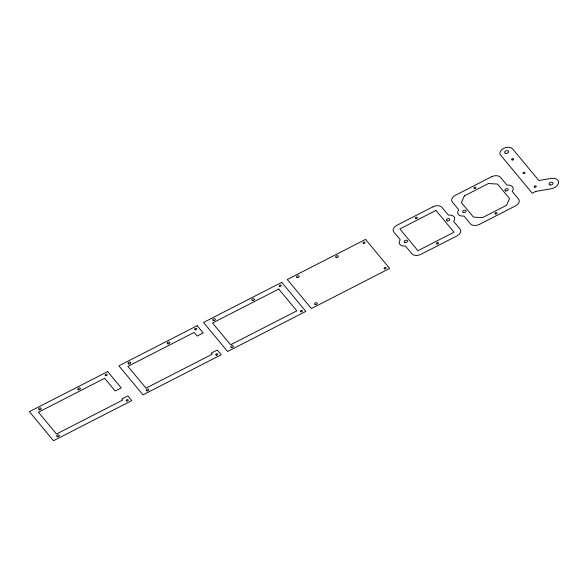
<?xml version="1.0" encoding="UTF-8"?>
<svg xmlns="http://www.w3.org/2000/svg" width="588" height="588" viewBox="0 0 588 588"><rect width="100%" height="100%" fill="white"/><g stroke="black" fill="none" stroke-linecap="round" stroke-linejoin="round"><path stroke-width="0.88" d="M464.38 195.863L461.374 202.581L473.436 217.09L482.469 217.634L506.547 205.293L509.553 198.582L497.499 184.066L488.466 183.522L464.38 195.863M107.663 371.579L29.4 411.688L53.515 440.713L131.778 400.604L127.861 395.886L121.841 398.973L122.745 400.06L56.522 434.003L38.433 412.232L104.657 378.29L115.204 390.991L121.224 387.904L107.663 371.579M197.142 325.723L118.879 365.832L142.994 394.857L221.257 354.748L217.339 350.029L211.312 353.116L212.224 354.204L146 388.146L127.912 366.375L194.136 332.433L197.149 336.064L203.169 332.977L197.142 325.723M281.748 282.358L203.485 322.467L227.6 351.499L305.863 311.39L281.748 282.358M365.545 239.412L287.282 279.521L311.397 308.553L389.66 268.444L365.545 239.412M432.937 206.807L396.819 225.314A6.902 4.513 -17 0 0 393.813 232.032L400.244 239.772A6.902 4.513 -17 0 0 405.47 246.056L411.901 253.803A6.902 4.513 -17 0 0 420.935 254.347L457.052 235.832A6.902 4.513 -17 0 0 460.059 229.122L453.627 221.375A6.902 4.513 -17 0 0 448.409 215.09L441.978 207.344A6.902 4.513 -17 0 0 432.937 206.807M491.465 176.812L455.347 195.319A6.902 4.513 -17 0 0 452.341 202.037L458.772 209.776A6.902 4.513 -17 0 0 463.998 216.061L470.429 223.808A6.902 4.513 -17 0 0 479.463 224.351L515.58 205.837A6.902 4.513 -17 0 0 518.587 199.126L512.155 191.379A6.902 4.513 -17 0 0 506.937 185.095L500.506 177.348A6.902 4.513 -17 0 0 491.465 176.812M278.741 289.075L212.518 323.01L230.606 344.781L296.83 310.846L278.741 289.075M435.958 210.43L399.833 228.945L417.921 250.716L454.039 232.201L435.958 210.43M535.822 191.401L532.265 193.224L500.616 155.129A6.902 4.513 -17 0 1 503.622 148.411A6.902 4.513 -17 0 1 512.655 148.955L538.88 180.523L551.507 178.34A7.747 5.064 -17 0 1 558.615 182.295A7.747 5.064 -17 0 1 551.603 188.682L535.822 191.401M550.177 184.992A2.073 1.352 -17 0 0 553.073 183.155A2.073 1.352 -17 0 0 549.927 182.64A2.073 1.352 -17 0 0 550.177 184.992M474.472 188.579A1.036 0.676 -17 0 0 475.92 187.66A1.036 0.676 -17 0 0 474.347 187.403A1.036 0.676 -17 0 0 474.472 188.579M523.526 173.607A1.036 0.676 -17 0 0 524.974 172.688A1.036 0.676 -17 0 0 523.401 172.431A1.036 0.676 -17 0 0 523.526 173.607M447.27 220.941A1.727 1.125 -17 0 0 449.688 219.412A1.727 1.125 -17 0 0 447.064 218.979A1.727 1.125 -17 0 0 447.27 220.941M505.798 190.946A1.727 1.125 -17 0 0 508.216 189.417A1.727 1.125 -17 0 0 505.592 188.983A1.727 1.125 -17 0 0 505.798 190.946M495.574 213.973A1.036 0.676 -17 0 0 497.022 213.062A1.036 0.676 -17 0 0 495.449 212.797A1.036 0.676 -17 0 0 495.574 213.973M512.221 160.002A1.036 0.676 -17 0 0 513.669 159.083A1.036 0.676 -17 0 0 512.097 158.819A1.036 0.676 -17 0 0 512.221 160.002M534.83 187.212A1.036 0.676 -17 0 0 536.278 186.293A1.036 0.676 -17 0 0 534.705 186.036A1.036 0.676 -17 0 0 534.83 187.212M437.046 243.969A1.036 0.676 -17 0 0 438.494 243.057A1.036 0.676 -17 0 0 436.921 242.793A1.036 0.676 -17 0 0 437.046 243.969M405.132 242.535A1.727 1.125 -17 0 0 407.543 241.006A1.727 1.125 -17 0 0 404.926 240.573A1.727 1.125 -17 0 0 405.132 242.535M505.754 153.439A2.073 1.352 -17 0 0 508.649 151.601A2.073 1.352 -17 0 0 505.504 151.087A2.073 1.352 -17 0 0 505.754 153.439M415.944 218.574A1.036 0.676 -17 0 0 417.392 217.656A1.036 0.676 -17 0 0 415.819 217.398A1.036 0.676 -17 0 0 415.944 218.574M463.66 212.54A1.727 1.125 -17 0 0 466.071 211.011A1.727 1.125 -17 0 0 463.454 210.577A1.727 1.125 -17 0 0 463.66 212.54M297.234 277.639A1.382 0.904 -17 0 0 299.167 276.419A1.382 0.904 -17 0 0 297.065 276.066A1.382 0.904 -17 0 0 297.234 277.639M315.322 304.584A1.382 0.904 -17 0 0 317.255 303.357A1.382 0.904 -17 0 0 315.153 303.011A1.382 0.904 -17 0 0 315.322 304.584M336.365 257.588A1.382 0.904 -17 0 0 338.298 256.361A1.382 0.904 -17 0 0 336.196 256.015A1.382 0.904 -17 0 0 336.365 257.588M384.699 268.87A1.036 0.676 -17 0 0 386.154 267.952A1.036 0.676 -17 0 0 384.574 267.687A1.036 0.676 -17 0 0 384.699 268.87M363.604 243.469A1.036 0.676 -17 0 0 365.052 242.55A1.036 0.676 -17 0 0 363.48 242.293A1.036 0.676 -17 0 0 363.604 243.469M252.568 300.534A1.382 0.904 -17 0 0 254.494 299.307A1.382 0.904 -17 0 0 252.399 298.961A1.382 0.904 -17 0 0 252.568 300.534M213.437 320.585A1.382 0.904 -17 0 0 215.362 319.365A1.382 0.904 -17 0 0 213.268 319.012A1.382 0.904 -17 0 0 213.437 320.585M231.525 347.53A1.382 0.904 -17 0 0 233.458 346.303A1.382 0.904 -17 0 0 231.356 345.957A1.382 0.904 -17 0 0 231.525 347.53M279.8 286.415A1.036 0.676 -17 0 0 281.255 285.496A1.036 0.676 -17 0 0 279.675 285.239A1.036 0.676 -17 0 0 279.8 286.415M300.902 311.816A1.036 0.676 -17 0 0 302.35 310.898A1.036 0.676 -17 0 0 300.777 310.633A1.036 0.676 -17 0 0 300.902 311.816M146.919 390.888A1.382 0.904 -17 0 0 148.845 389.668A1.382 0.904 -17 0 0 146.75 389.315A1.382 0.904 -17 0 0 146.919 390.888M128.823 363.95A1.382 0.904 -17 0 0 130.756 362.722A1.382 0.904 -17 0 0 128.662 362.377A1.382 0.904 -17 0 0 128.823 363.95M167.955 343.892A1.382 0.904 -17 0 0 169.888 342.672A1.382 0.904 -17 0 0 167.793 342.319A1.382 0.904 -17 0 0 167.955 343.892M195.194 329.772A1.036 0.676 -17 0 0 196.642 328.861A1.036 0.676 -17 0 0 195.069 328.596A1.036 0.676 -17 0 0 195.194 329.772M216.296 355.174A1.036 0.676 -17 0 0 217.744 354.255A1.036 0.676 -17 0 0 216.171 353.998A1.036 0.676 -17 0 0 216.296 355.174M57.44 436.744A1.382 0.904 -17 0 0 59.373 435.524A1.382 0.904 -17 0 0 57.271 435.179A1.382 0.904 -17 0 0 57.44 436.744M39.352 409.807A1.382 0.904 -17 0 0 41.278 408.579A1.382 0.904 -17 0 0 39.183 408.234A1.382 0.904 -17 0 0 39.352 409.807M78.483 389.748A1.382 0.904 -17 0 0 80.409 388.528A1.382 0.904 -17 0 0 78.314 388.176A1.382 0.904 -17 0 0 78.483 389.748M105.715 375.629A1.036 0.676 -17 0 0 107.17 374.718A1.036 0.676 -17 0 0 105.59 374.453A1.036 0.676 -17 0 0 105.715 375.629M126.817 401.031A1.036 0.676 -17 0 0 128.265 400.112A1.036 0.676 -17 0 0 126.692 399.855A1.036 0.676 -17 0 0 126.817 401.031"/></g></svg>
